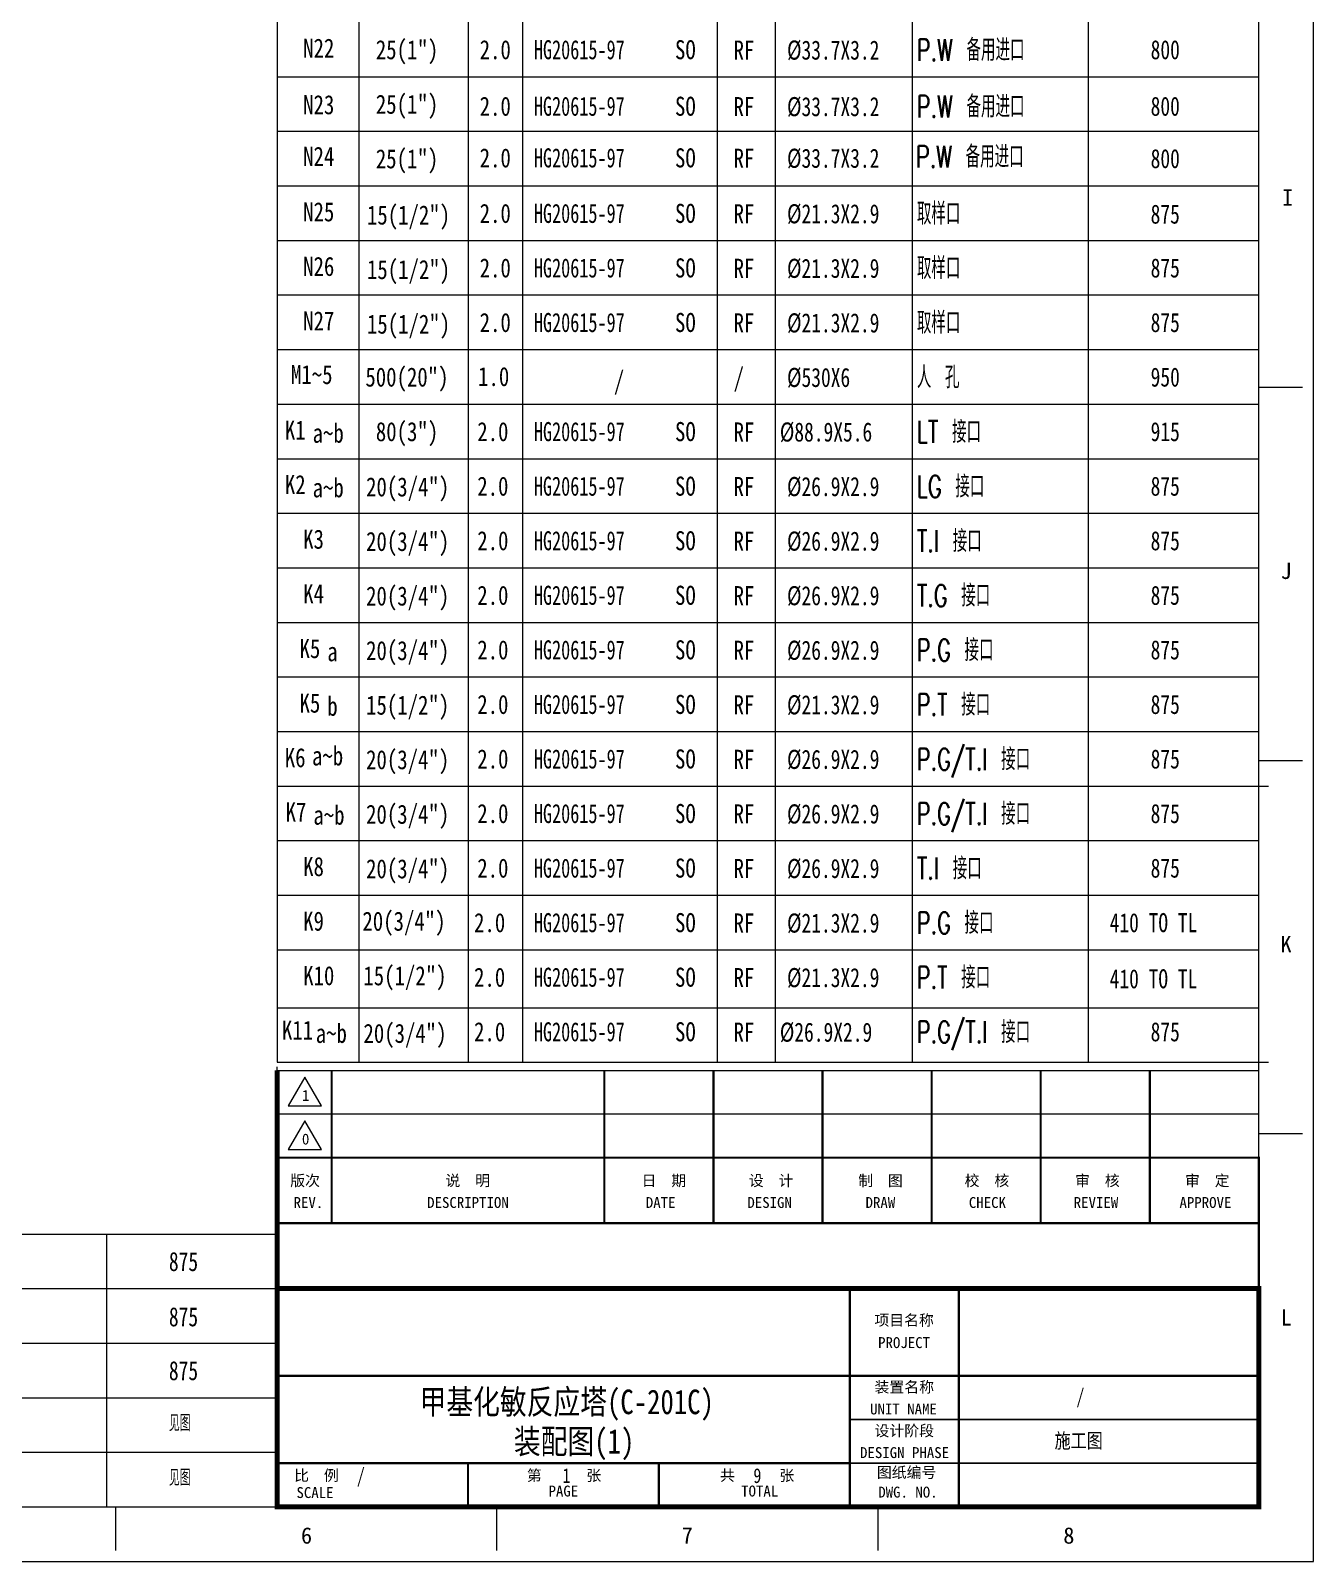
# Model space of a CAD drawing. Header units: millimetres. Extents: x 8160 to 405605, y -30951 to 80400.
# Drawn here: x 38775 to 48183, y -2429 to 8794 of the extents above; entities that cross this region are included whole.
import ezdxf

# ---------------------------------------------------------------- set-up
doc = ezdxf.new("R2010")
doc.units = ezdxf.units.MM
doc.layers.get('0').update_dxf_attribs({"lineweight": 13})
for name, color, linetype, lineweight in [('SEE', 2, 'Continuous', 13), ('table_i', 7, 'Continuous', 13), ('table_o', 161, 'Continuous', 13), ('TEXT', 7, 'Continuous', 13)]:
    doc.layers.add(name, color=color, linetype=linetype, lineweight=lineweight)
doc.styles.add('HZ', font='txt.shx', dxfattribs={"width": 0.75, "bigfont": 'tcc_hzdx.shx'})
doc.styles.add('ROMANS', font='')
doc.styles.add('图签', font='SimSun.ttf', dxfattribs={"height": 3})
doc.styles.get('ROMANS').set_extended_font_data('DFKai-SB')

msp = doc.modelspace()

# ---------------------------------------------------------------- linework, layer by layer
at = {"color": 7}
for p, q in [((48183.1, -2429), (48183.1, 31211)), ((47783.1, -2029), (47783.1, 30811)), ((41983.1, 16295.4), (41983.1, 2455.4)), ((42383.1, 16295.4), (42383.1, 6055.4)), ((43809.5, 16295.4), (43809.5, 6055.4)), ((44235.8, 16295.4), (44235.8, 6055.4)), ((45239.4, 16295.4), (45239.4, 6055.4)), ((47783.1, 6180.6), (48103.1, 6180.6)), ((42383.1, 6055.4), (42383.1, 2455.4)), ((43809.5, 6055.4), (43809.5, 2455.4)), ((44235.8, 6055.4), (44235.8, 2455.4)), ((45239.4, 6055.4), (45239.4, 2455.4)), ((47783.1, 3443.8), (48103.1, 3443.8)), ((40583.1, 2855.4), (47783.1, 2855.4)), ((41983.1, 2455.4), (41983.1, 1229.9)), ((42383.1, 2455.4), (42383.1, 1229.9)), ((43809.5, 2455.4), (43809.5, 1229.9)), ((44235.8, 2455.4), (44235.8, 1229.9)), ((45239.4, 2455.4), (45239.4, 1229.9)), ((40583.1, 2055.4), (47783.1, 2055.4)), ((40583.1, 1171), (47783.1, 1171)), ((40583.1, 851), (47783.1, 851)), ((47783.1, 707), (48103.1, 707)), ((25423.1, -2029), (47783.1, -2029)), ((39398.1, -2029), (39398.1, -2349)), ((42193.1, -2029), (42193.1, -2349)), ((44988.1, -2029), (44988.1, -2349)), ((24423.1, -2429), (48183.1, -2429))]:
    msp.add_line(p, q, dxfattribs=at)
for points, const_width in [([(40583.1, -2029), (40583.1, 1171)], 36), ([(40983.1, 51), (40983.1, 1171)], 16), ([(42983.1, 51), (42983.1, 1171)], 16), ([(43783.1, 51), (43783.1, 1171)], 16), ([(44583.1, 51), (44583.1, 1171)], 16), ([(45383.1, 51), (45383.1, 1171)], 16), ([(46183.1, 51), (46183.1, 1171)], 16), ([(46983.1, 51), (46983.1, 1171)], 16)]:
    msp.add_lwpolyline(points, dxfattribs=dict(at, const_width=const_width))
for points in [[(40786.4, 1120.6), (40665.1, 910.6), (40907.6, 910.6)], [(40786.4, 800.6), (40665.1, 590.6), (40907.6, 590.6)], [(40583.1, -2029), (44783.1, -2029), (44783.1, -429), (40583.1, -429)], [(44783.1, -1389), (47783.1, -1389), (47783.1, -1069), (44783.1, -1069)], [(44783.1, -1709), (47783.1, -1709), (47783.1, -1389), (44783.1, -1389)], [(44783.1, -2029), (47783.1, -2029), (47783.1, -1709), (44783.1, -1709)]]:
    msp.add_lwpolyline(points, close=True, dxfattribs=at)
for points, const_width in [([(40583.1, 531), (47783.1, 531), (47783.1, 51), (40583.1, 51)], 16), ([(40583.1, 51), (47783.1, 51), (47783.1, -429), (40583.1, -429)], 16), ([(47783.1, -2029), (40583.1, -2029), (40583.1, -429), (47783.1, -429)], 36), ([(40583.1, -429), (47783.1, -429), (47783.1, -1069), (40583.1, -1069)], 16), ([(44783.1, -2029), (45583.1, -2029), (45583.1, -429), (44783.1, -429)], 16), ([(40583.1, -2029), (44783.1, -2029), (44783.1, -1709), (40583.1, -1709)], 16), ([(40583.1, -2029), (41983.1, -2029), (41983.1, -1709), (40583.1, -1709)], 16), ([(41983.1, -2029), (43383.1, -2029), (43383.1, -1709), (41983.1, -1709)], 16), ([(43383.1, -2029), (44783.1, -2029), (44783.1, -1709), (43383.1, -1709)], 16)]:
    msp.add_lwpolyline(points, close=True, dxfattribs=dict(at, const_width=const_width))
at = {"layer": 'table_i', "color": 7}
for p, q in [((46532.5, 16295.4), (46532.5, 6055.4)), ((46532.5, 6055.4), (46532.5, 2455.4)), ((46532.5, 2455.4), (46532.5, 1229.9)), ((39332.5, -29), (39332.5, -2029))]:
    msp.add_line(p, q, dxfattribs=at)
at = {"layer": 'table_o', "color": 7}
for p, q in [((40583.1, 16615.4), (40583.1, 6055.4)), ((41183.1, 16295.4), (41183.1, 6055.4)), ((40583.1, 6055.4), (40583.1, 2455.4)), ((41183.1, 6055.4), (41183.1, 2455.4)), ((40583.1, 2455.4), (40583.1, 1229.9)), ((41183.1, 2455.4), (41183.1, 1229.9)), ((40583.1, 1229.9), (47853.3, 1229.9)), ((40583.1, 1171), (40583.1, 1196.5)), ((33383.1, -29), (40583.1, -29)), ((33383.1, -2029), (40583.1, -2029))]:
    msp.add_line(p, q, dxfattribs=at)
at = {"layer": 'table_o', "color": 7, "ltscale": 2}
msp.add_line((40583.1, -2029), (40583.1, 131), dxfattribs=at)
at = {"layer": 'TEXT', "color": 7}
for p, q in [((40583.1, 8455.4), (47783.1, 8455.4)), ((40583.1, 8055.4), (47783.1, 8055.4)), ((40583.1, 7655.4), (47783.1, 7655.4)), ((40583.1, 7255.4), (47783.1, 7255.4)), ((40583.1, 6855.4), (47783.1, 6855.4)), ((40583.1, 6455.4), (47783.1, 6455.4)), ((40583.1, 6055.4), (47783.1, 6055.4)), ((40583.1, 5655.4), (47783.1, 5655.4)), ((40583.1, 5255.4), (47783.1, 5255.4)), ((40583.1, 4855.4), (47783.1, 4855.4)), ((40583.1, 4455.4), (47783.1, 4455.4)), ((40583.1, 4055.4), (47783.1, 4055.4)), ((40583.1, 3655.4), (47783.1, 3655.4)), ((40583.1, 3255.4), (47853.3, 3255.4)), ((40583.1, 2455.4), (47783.1, 2455.4)), ((40583.1, 1629.9), (47783.1, 1629.9)), ((33383.1, -429), (40583.1, -429)), ((33383.1, -829), (40583.1, -829)), ((33383.1, -829), (40583.1, -829)), ((33383.1, -1229), (40583.1, -1229)), ((33383.1, -1629), (40583.1, -1629))]:
    msp.add_line(p, q, dxfattribs=at)

# ---------------------------------------------------------------- texts
at = {"color": 7, "style": '图签'}
for s, p in [('I', (47953.9, 7510.2)), ('J', (47941.9, 4773.4)), ('K', (47941.3, 2036.6)), ('L', (47943.3, -700.2)), ('6', (40758.1, -2298.9)), ('7', (43550.4, -2298.9)), ('8', (46348.8, -2298.9))]:
    msp.add_text(s, height=120, dxfattribs=at).set_placement(p)
at = {"color": 7, "char_height": 80, "attachment_point": 1, "style": '图签'}
for s, insert, width in [('1', (40765.1, 1026.9), 79.738), ('0', (40765.1, 706.9), 79.738), ('版次', (40679.3, 402.9), 262.995), ('说  明', (41817.6, 402.9), 401.297), ('日  期', (43256, 402.9), 356.324), ('设  计', (44042.2, 402.9), 356.324), ('制  图', (44844.6, 402.9), 356.324), ('校  核', (45625.1, 402.9), 356.324), ('审  核', (46435.4, 402.9), 356.324), ('审  定', (47241.2, 402.9), 356.324), ('REV.', (40703.7, 242.1), 258.098), ('DESCRIPTION', (41683.3, 242.1), 635.542), ('DATE', (43287.2, 242.1), 258.098), ('DESIGN', (44031.9, 242.1), 341.045), ('DRAW', (44898.6, 242.1), 258.098), ('CHECK', (45656.2, 242.1), 290), ('REVIEW', (46425.3, 242.1), 340.667), ('APPROVE', (47200.9, 242.1), 402), ('项目名称', (44963.2, -620.8), 485.614), ('PROJECT', (44990.6, -785), 516.19), ('装置名称', (44964.5, -1110.8), 477.057), ('UNIT NAME', (44932.1, -1271.6), 547.556), ('设计阶段', (44964.5, -1430.8), 477.057), ('DESIGN PHASE', (44858.2, -1591.6), 726.805), ('比  例', (40708, -1758.6), 368.962), ('第      张', (42414.8, -1758.6), 585.195), ('共      张', (43831, -1758.6), 585.195), ('图纸编号', (44981.6, -1736.6), 481.471), ('SCALE', (40724.9, -1884.5), 318.601), ('PAGE', (42573.6, -1873.4), 257.6), ('TOTAL', (43986.1, -1873.4), 318.601), ('DWG. NO.', (44991.9, -1881.1), 472.644)]:
    msp.add_mtext(s, dxfattribs=dict(at, insert=insert, width=width))
at = {"layer": 'SEE', "color": 7, "style": '图签', "width": 0.8}
for s, height, p in [('甲基化敏反应塔(C-201C)', 180, (41627.6, -1349.6)), ('/', 108, (46444.7, -1273.3)), ('装配图(1)', 180, (42319.5, -1639.2)), ('施工图', 108, (46284.9, -1598.1)), ('/', 108, (41167.9, -1854.4)), ('1', 108, (42675.9, -1854.4)), ('9', 108, (44075.9, -1854.4))]:
    msp.add_text(s, height=height, dxfattribs=at).set_placement(p)
at = {"layer": 'TEXT', "color": 7}
for s, height, style, width, p in [('N22', 140, 'ROMANS', 0.8, (40774.1, 8595.2)), ('25(1")', 140, 'ROMANS', 0.8, (41307.1, 8583.8)), ('2.0', 140, 'ROMANS', 0.8, (42068.6, 8583.8)), ('HG20615-97', 140, 'ROMANS', 0.7, (42466, 8583.8)), ('SO', 140, 'ROMANS', 0.8, (43501.2, 8583.8)), ('RF', 140, 'ROMANS', 0.8, (43930.8, 8581.1)), ('%%C33.7X3.2', 140, 'ROMANS', 0.75, (44322.9, 8581.1)), ('P.W 备用进口', 160, 'HZ', 0.7, (45274.9, 8571.6)), ('800', 140, 'ROMANS', 0.75, (46989.4, 8583.8)), ('N23', 140, 'ROMANS', 0.8, (40774.1, 8180.6)), ('25(1")', 140, 'ROMANS', 0.8, (41307.1, 8183.8)), ('2.0', 140, 'ROMANS', 0.8, (42068.6, 8169.2)), ('HG20615-97', 140, 'ROMANS', 0.7, (42466, 8169.2)), ('SO', 140, 'ROMANS', 0.8, (43501.2, 8169.2)), ('RF', 140, 'ROMANS', 0.8, (43930.8, 8166.5)), ('%%C33.7X3.2', 140, 'ROMANS', 0.75, (44322.9, 8166.5)), ('P.W 备用进口', 160, 'HZ', 0.7, (45274.9, 8157)), ('800', 140, 'ROMANS', 0.75, (46989.4, 8169.2)), ('N24', 140, 'ROMANS', 0.8, (40774.1, 7802.2)), ('25(1")', 140, 'ROMANS', 0.8, (41307.1, 7783.8)), ('2.0', 140, 'ROMANS', 0.8, (42068.6, 7790.7)), ('HG20615-97', 140, 'ROMANS', 0.7, (42466, 7790.7)), ('SO', 140, 'ROMANS', 0.8, (43501.2, 7790.7)), ('RF', 140, 'ROMANS', 0.8, (43930.8, 7788)), ('%%C33.7X3.2', 140, 'ROMANS', 0.75, (44322.9, 7788)), ('P.W 备用进口', 160, 'HZ', 0.7, (45268.7, 7789.4)), ('800', 140, 'ROMANS', 0.75, (46989.4, 7785.5)), ('N25', 140, 'ROMANS', 0.8, (40774.1, 7395.2)), ('15(1/2")', 140, 'ROMANS', 0.8, (41241.9, 7371.9)), ('2.0', 140, 'ROMANS', 0.8, (42068.6, 7383.8)), ('HG20615-97', 140, 'ROMANS', 0.7, (42466, 7383.8)), ('SO', 140, 'ROMANS', 0.8, (43501.2, 7383.8)), ('RF', 140, 'ROMANS', 0.8, (43930.8, 7381.1)), ('%%C21.3X2.9', 140, 'ROMANS', 0.75, (44322.9, 7381.1)), ('取样口', 160, 'HZ', 0.7, (45274.9, 7371.6)), ('875', 140, 'ROMANS', 0.75, (46989.4, 7378.6)), ('N26', 140, 'ROMANS', 0.8, (40774.1, 6995.2)), ('15(1/2")', 140, 'ROMANS', 0.8, (41241.9, 6971.9)), ('2.0', 140, 'ROMANS', 0.8, (42068.6, 6983.8)), ('HG20615-97', 140, 'ROMANS', 0.7, (42466, 6983.8)), ('SO', 140, 'ROMANS', 0.8, (43501.2, 6983.8)), ('RF', 140, 'ROMANS', 0.8, (43930.8, 6981.1)), ('%%C21.3X2.9', 140, 'ROMANS', 0.75, (44322.9, 6981.1)), ('取样口', 160, 'HZ', 0.7, (45274.9, 6971.6)), ('875', 140, 'ROMANS', 0.75, (46989.4, 6983.8)), ('N27', 140, 'ROMANS', 0.8, (40774.1, 6595.2)), ('取样口', 160, 'HZ', 0.7, (45274.9, 6571.6)), ('15(1/2")', 140, 'ROMANS', 0.8, (41241.9, 6571.9)), ('2.0', 140, 'ROMANS', 0.8, (42068.6, 6583.8)), ('HG20615-97', 140, 'ROMANS', 0.7, (42466, 6583.8)), ('SO', 140, 'ROMANS', 0.8, (43501.2, 6583.8)), ('RF', 140, 'ROMANS', 0.8, (43930.8, 6581.1)), ('%%C21.3X2.9', 140, 'ROMANS', 0.75, (44322.9, 6581.1)), ('875', 140, 'ROMANS', 0.75, (46989.4, 6583.8)), ('M1~5', 140, 'ROMANS', 0.8, (40684.9, 6202.3)), ('500(20")', 140, 'ROMANS', 0.8, (41230.4, 6183.8)), ('1.0', 140, 'ROMANS', 0.8, (42057, 6187.5)), ('/', 140, 'ROMANS', 0.8, (43052.6, 6157.6)), ('/', 140, 'ROMANS', 0.8, (43930.8, 6181.1)), ('%%C530X6', 140, 'ROMANS', 0.75, (44322.9, 6181.1)), ('人 孔', 160, 'HZ', 0.7, (45274.9, 6171.6)), ('950', 140, 'ROMANS', 0.75, (46989.4, 6183.8)), ('LT 接口', 160, 'HZ', 0.7, (45274.9, 5771.6)), ('K1', 140, 'ROMANS', 0.8, (40639.8, 5795.2)), ('a~b', 140, 'ROMANS', 0.8, (40843.5, 5772.3)), ('80(3")', 140, 'ROMANS', 0.8, (41307.1, 5783.8)), ('2.0', 140, 'ROMANS', 0.8, (42051, 5783.8)), ('HG20615-97', 140, 'ROMANS', 0.7, (42466, 5783.8)), ('SO', 140, 'ROMANS', 0.8, (43501.2, 5783.8)), ('RF', 140, 'ROMANS', 0.8, (43930.8, 5781.1)), ('%%C88.9X5.6', 140, 'ROMANS', 0.75, (44270.2, 5781.1)), ('915', 140, 'ROMANS', 0.75, (46989.4, 5783.8)), ('K2', 140, 'ROMANS', 0.8, (40639.8, 5395.2)), ('a~b', 140, 'ROMANS', 0.8, (40843.5, 5372.3)), ('20(3/4")', 140, 'ROMANS', 0.8, (41235.5, 5378.6)), ('2.0', 140, 'ROMANS', 0.8, (42051, 5383.8)), ('HG20615-97', 140, 'ROMANS', 0.7, (42466, 5383.8)), ('SO', 140, 'ROMANS', 0.8, (43501.2, 5383.8)), ('RF', 140, 'ROMANS', 0.8, (43930.8, 5381.1)), ('%%C26.9X2.9', 140, 'ROMANS', 0.75, (44322.9, 5381.1)), ('LG 接口', 160, 'HZ', 0.7, (45274.9, 5371.6)), ('875', 140, 'ROMANS', 0.75, (46989.4, 5383.8)), ('K3', 140, 'ROMANS', 0.8, (40774.1, 4995.2)), ('20(3/4")', 140, 'ROMANS', 0.8, (41235.5, 4978.6)), ('2.0', 140, 'ROMANS', 0.8, (42051, 4983.8)), ('HG20615-97', 140, 'ROMANS', 0.7, (42466, 4983.8)), ('SO', 140, 'ROMANS', 0.8, (43501.2, 4983.8)), ('RF', 140, 'ROMANS', 0.8, (43930.8, 4981.1)), ('%%C26.9X2.9', 140, 'ROMANS', 0.75, (44322.9, 4981.1)), ('T.I 接口', 160, 'HZ', 0.7, (45274.9, 4971.6)), ('875', 140, 'ROMANS', 0.75, (46989.4, 4983.8)), ('K4', 140, 'ROMANS', 0.8, (40774.1, 4595.2)), ('20(3/4")', 140, 'ROMANS', 0.8, (41235.5, 4578.6)), ('2.0', 140, 'ROMANS', 0.8, (42051, 4583.8)), ('HG20615-97', 140, 'ROMANS', 0.7, (42466, 4583.8)), ('SO', 140, 'ROMANS', 0.8, (43501.2, 4583.8)), ('RF', 140, 'ROMANS', 0.8, (43930.8, 4581.1)), ('%%C26.9X2.9', 140, 'ROMANS', 0.75, (44322.9, 4581.1)), ('T.G 接口', 160, 'HZ', 0.7, (45274.9, 4571.6)), ('875', 140, 'ROMANS', 0.75, (46989.4, 4583.8)), ('K5', 140, 'ROMANS', 0.8, (40747.6, 4193.3)), ('a', 140, 'ROMANS', 0.8, (40951.3, 4170.4)), ('20(3/4")', 140, 'ROMANS', 0.8, (41235.5, 4178.6)), ('2.0', 140, 'ROMANS', 0.8, (42051, 4183.8)), ('HG20615-97', 140, 'ROMANS', 0.7, (42466, 4183.8)), ('SO', 140, 'ROMANS', 0.8, (43501.2, 4183.8)), ('RF', 140, 'ROMANS', 0.8, (43930.8, 4181.1)), ('%%C26.9X2.9', 140, 'ROMANS', 0.75, (44322.9, 4181.1)), ('P.G 接口', 160, 'HZ', 0.7, (45274.9, 4171.6)), ('875', 140, 'ROMANS', 0.75, (46989.4, 4183.8)), ('K5', 140, 'ROMANS', 0.8, (40747.6, 3793.3)), ('15(1/2")', 140, 'ROMANS', 0.8, (41235.5, 3778.6)), ('P.T 接口', 160, 'HZ', 0.7, (45274.9, 3771.6)), ('b', 140, 'ROMANS', 0.8, (40951.3, 3770.4)), ('2.0', 140, 'ROMANS', 0.8, (42051, 3783.8)), ('HG20615-97', 140, 'ROMANS', 0.7, (42466, 3783.8)), ('SO', 140, 'ROMANS', 0.8, (43501.2, 3783.8)), ('RF', 140, 'ROMANS', 0.8, (43930.8, 3781.1)), ('%%C21.3X2.9', 140, 'ROMANS', 0.75, (44322.9, 3781.1)), ('875', 140, 'ROMANS', 0.75, (46989.4, 3783.8)), ('K6', 140, 'ROMANS', 0.8, (40639.4, 3393.3)), ('a~b', 140, 'ROMANS', 0.8, (40839.2, 3406.6)), ('20(3/4")', 140, 'ROMANS', 0.8, (41235.5, 3378.6)), ('2.0', 140, 'ROMANS', 0.8, (42051, 3383.8)), ('HG20615-97', 140, 'ROMANS', 0.7, (42466, 3383.8)), ('SO', 140, 'ROMANS', 0.8, (43501.2, 3383.8)), ('RF', 140, 'ROMANS', 0.8, (43930.8, 3381.1)), ('%%C26.9X2.9', 140, 'ROMANS', 0.75, (44322.9, 3381.1)), ('P.G/T.I 接口', 160, 'HZ', 0.7, (45274.9, 3371.6)), ('875', 140, 'ROMANS', 0.75, (46989.4, 3383.8)), ('P.G/T.I 接口', 160, 'HZ', 0.7, (45274.9, 2971.6)), ('K7', 140, 'ROMANS', 0.8, (40645.4, 2995.2)), ('a~b', 140, 'ROMANS', 0.8, (40849.1, 2972.3)), ('20(3/4")', 140, 'ROMANS', 0.8, (41235.5, 2978.6)), ('2.0', 140, 'ROMANS', 0.8, (42051, 2983.8)), ('HG20615-97', 140, 'ROMANS', 0.7, (42466, 2983.8)), ('SO', 140, 'ROMANS', 0.8, (43501.2, 2983.8)), ('RF', 140, 'ROMANS', 0.8, (43930.8, 2981.1)), ('%%C26.9X2.9', 140, 'ROMANS', 0.75, (44322.9, 2981.1)), ('875', 140, 'ROMANS', 0.75, (46989.4, 2983.8)), ('K8', 140, 'ROMANS', 0.8, (40774.1, 2595.2)), ('20(3/4")', 140, 'ROMANS', 0.8, (41235.5, 2578.6)), ('2.0', 140, 'ROMANS', 0.8, (42051, 2583.8)), ('HG20615-97', 140, 'ROMANS', 0.7, (42466, 2583.8)), ('SO', 140, 'ROMANS', 0.8, (43501.2, 2583.8)), ('RF', 140, 'ROMANS', 0.8, (43930.8, 2581.1)), ('%%C26.9X2.9', 140, 'ROMANS', 0.75, (44322.9, 2581.1)), ('T.I 接口', 160, 'HZ', 0.7, (45274.9, 2571.6)), ('875', 140, 'ROMANS', 0.75, (46989.4, 2583.8)), ('K9', 140, 'ROMANS', 0.8, (40774.1, 2195.2)), ('20(3/4")', 140, 'ROMANS', 0.8, (41208.6, 2194.5)), ('2.0', 140, 'ROMANS', 0.8, (42027.4, 2183.8)), ('HG20615-97', 140, 'ROMANS', 0.7, (42466, 2183.8)), ('SO', 140, 'ROMANS', 0.8, (43501.2, 2183.8)), ('RF', 140, 'ROMANS', 0.8, (43930.8, 2181.1)), ('%%C21.3X2.9', 140, 'ROMANS', 0.75, (44322.9, 2181.1)), ('P.G 接口', 160, 'HZ', 0.7, (45274.9, 2171.6)), ('410 TO TL', 140, 'ROMANS', 0.75, (46689, 2183.8)), ('K10', 140, 'ROMANS', 0.8, (40774.1, 1795.2)), ('15(1/2")', 140, 'ROMANS', 0.8, (41215.6, 1794.5)), ('2.0', 140, 'ROMANS', 0.8, (42027.4, 1783.8)), ('HG20615-97', 140, 'ROMANS', 0.7, (42466, 1783.8)), ('SO', 140, 'ROMANS', 0.8, (43501.2, 1783.8)), ('RF', 140, 'ROMANS', 0.8, (43930.8, 1781.1)), ('%%C21.3X2.9', 140, 'ROMANS', 0.75, (44322.9, 1781.1)), ('P.T 接口', 160, 'HZ', 0.7, (45274.9, 1771.6)), ('410 TO TL', 140, 'ROMANS', 0.75, (46689, 1772.2)), ('K11', 140, 'ROMANS', 0.8, (40618.4, 1395.2)), ('a~b', 140, 'ROMANS', 0.8, (40866.4, 1372.3)), ('20(3/4")', 140, 'ROMANS', 0.8, (41216.3, 1372.3)), ('2.0', 140, 'ROMANS', 0.8, (42027.4, 1383.8)), ('HG20615-97', 140, 'ROMANS', 0.7, (42466, 1383.8)), ('SO', 140, 'ROMANS', 0.8, (43501.2, 1383.8)), ('RF', 140, 'ROMANS', 0.8, (43930.8, 1381.1)), ('%%C26.9X2.9', 140, 'ROMANS', 0.75, (44270.2, 1381.1)), ('P.G/T.I 接口', 160, 'HZ', 0.7, (45274.9, 1371.6)), ('875', 140, 'ROMANS', 0.75, (46989.4, 1383.8)), ('875', 140, 'ROMANS', 0.75, (39789.4, -300.6)), ('875', 140, 'ROMANS', 0.75, (39789.4, -705.8)), ('875', 140, 'ROMANS', 0.75, (39789.4, -1100.6)), ('见图', 120, 'HZ', 0.7, (39789.4, -1475.1)), ('见图', 120, 'HZ', 0.7, (39789.4, -1875.1))]:
    msp.add_text(s, height=height, dxfattribs=dict(at, style=style, width=width)).set_placement(p)

doc.saveas('drawing.dxf')
